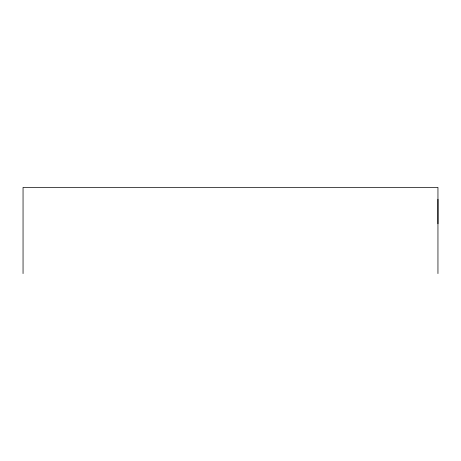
<?xml version="1.0" encoding="UTF-8"?>
<svg xmlns="http://www.w3.org/2000/svg" width="461" height="461" viewBox="0 0 461 461"><rect width="100%" height="100%" fill="white"/><g stroke="black" fill="none" stroke-linecap="round" stroke-linejoin="round"><path stroke-width="0.69" d="M437.95 223.781L437.95 199.25M437.95 273.592L437.95 187.408L23.05 187.408L23.05 273.592"/></g></svg>
